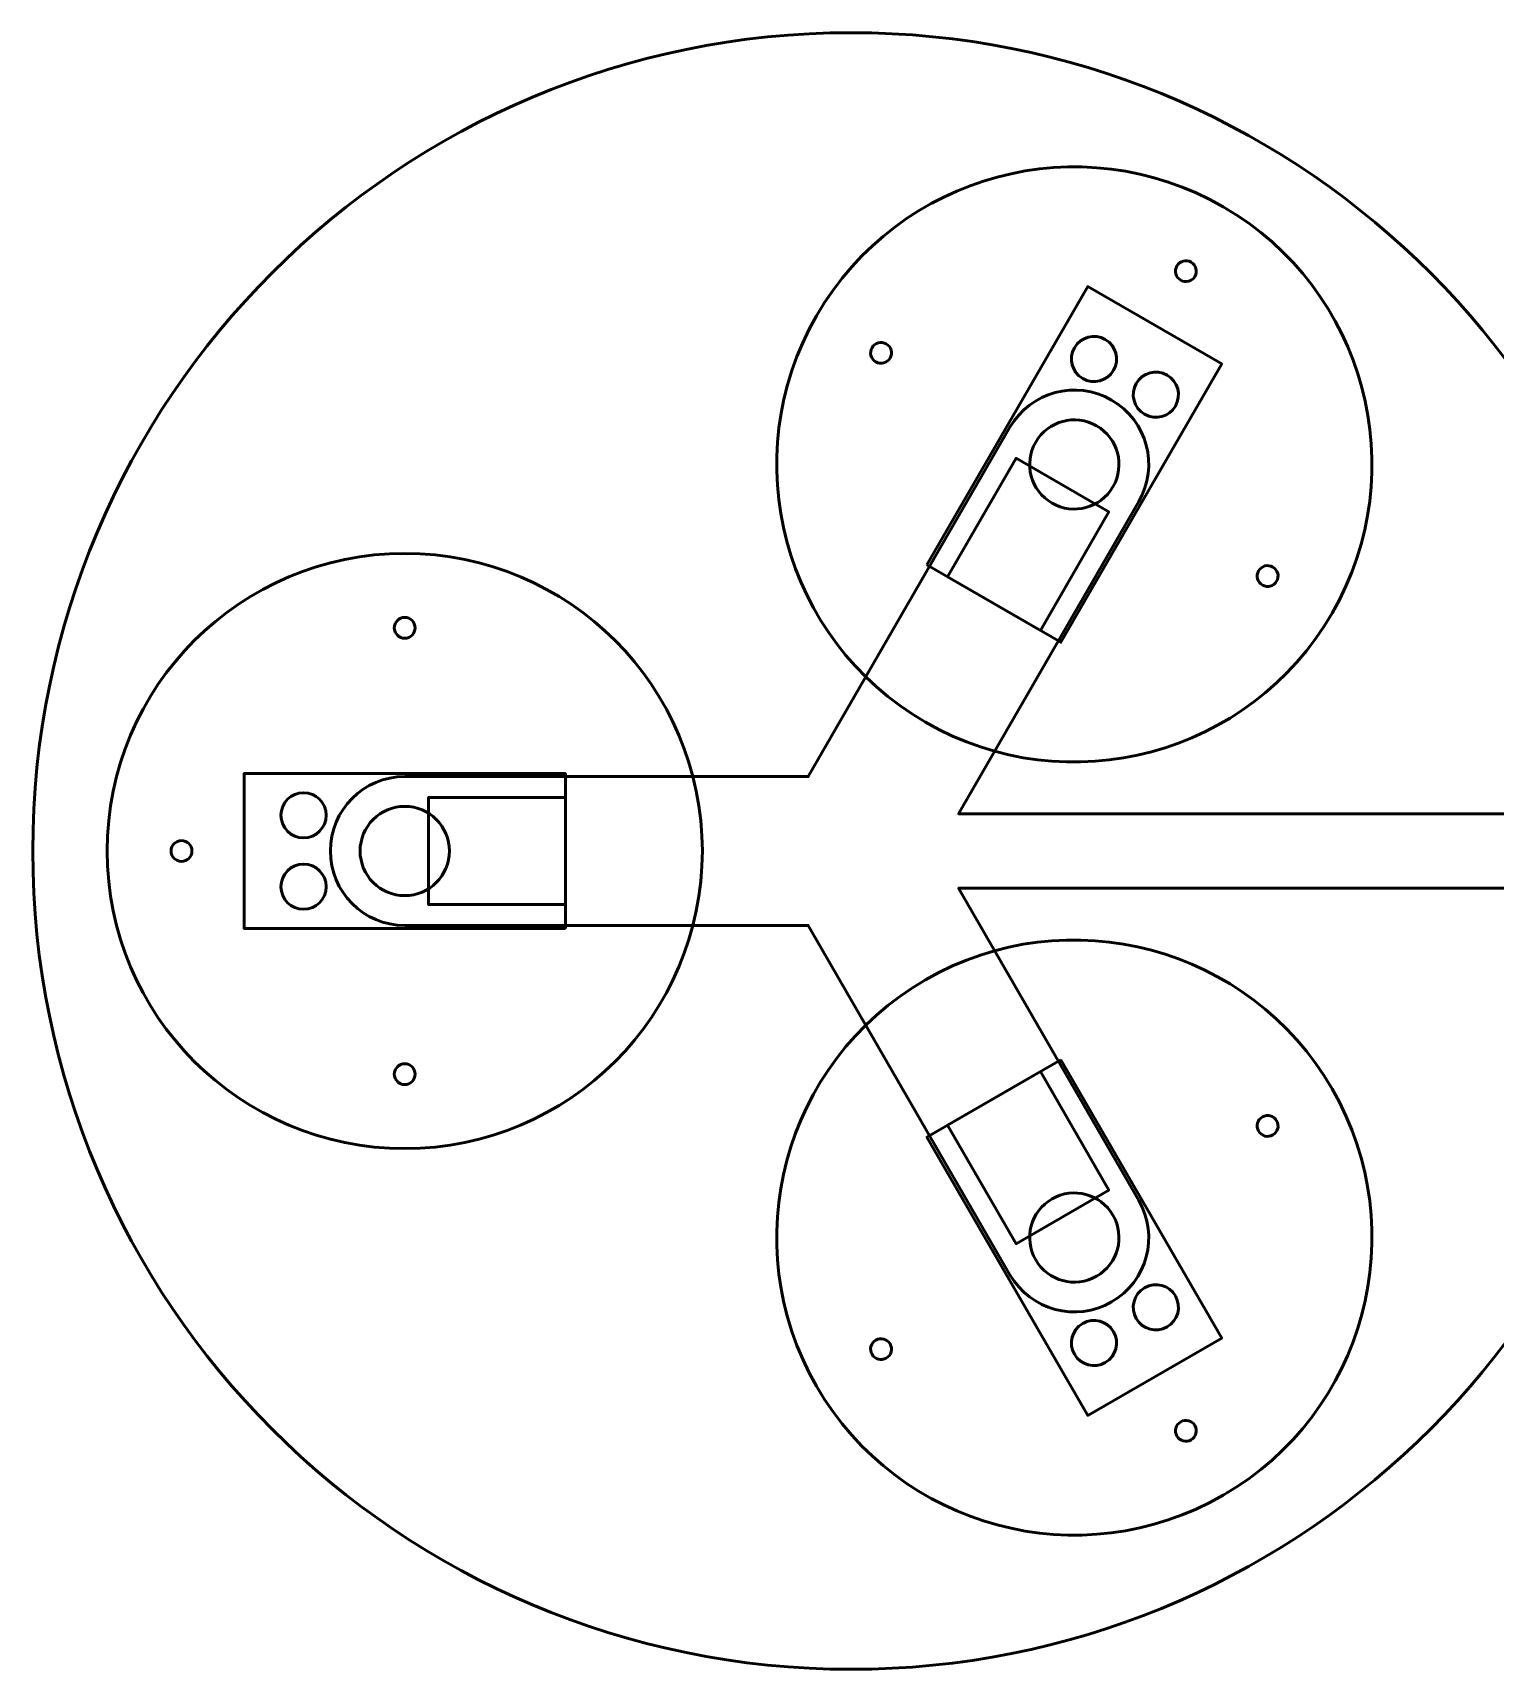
# Model space of a CAD drawing. Header units: centimetres. Extents: x -44 to 28.8, y -28.8 to 43.3.
# Drawn here: x -28.75 to -4.18, y -28.75 to -1.25 of the extents above; entities that cross this region are included whole.
import ezdxf

# ---------------------------------------------------------------- set-up
doc = ezdxf.new("R2010")
doc.units = ezdxf.units.CM
doc.header["$MEASUREMENT"] = 0
doc.layers.add('Layer 1', color=7, linetype='Continuous')

msp = doc.modelspace()

# ---------------------------------------------------------------- linework, layer by layer
at = {"layer": 'Layer 1', "lineweight": 53}
for centre in [(-22.5, -11.25), (-26.25, -15), (-22.5, -18.75)]:
    msp.add_ellipse(centre, major_axis=(0, 0.175), ratio=1, dxfattribs=at)
for points, knots in [([(-15, -1.25001), (-7.61545, -1.25001), (-1.59159, -7.07111), (-1.26476, -14.375), (-1.26476, -14.375), (-1.26476, -14.375), (-13.19578, -14.375), (-13.19578, -14.375), (-13.19578, -14.375), (-13.19578, -14.375), (-10.16747, -9.12981), (-10.16747, -9.12981), (-10.16747, -9.12981), (-9.82228, -8.53193), (-10.02712, -7.76746), (-10.625, -7.42228), (-10.625, -7.42228), (-11.22288, -7.07709), (-11.98735, -7.28193), (-12.33253, -7.87981), (-12.33253, -7.87981), (-12.33253, -7.87981), (-15.72169, -13.75), (-15.72169, -13.75), (-15.72169, -13.75), (-15.72169, -13.75), (-22.5, -13.75), (-22.5, -13.75), (-22.5, -13.75), (-23.19037, -13.75), (-23.75, -14.30963), (-23.75, -15), (-23.75, -15), (-23.75, -15.69037), (-23.19037, -16.25), (-22.5, -16.25), (-22.5, -16.25), (-22.5, -16.25), (-15.72169, -16.25), (-15.72169, -16.25), (-15.72169, -16.25), (-15.72169, -16.25), (-12.33253, -22.12019), (-12.33253, -22.12019), (-12.33253, -22.12019), (-11.98735, -22.71807), (-11.22288, -22.92291), (-10.625, -22.57772), (-10.625, -22.57772), (-10.02712, -22.23254), (-9.82228, -21.46807), (-10.16747, -20.87019), (-10.16747, -20.87019), (-10.16747, -20.87019), (-13.19578, -15.625), (-13.19578, -15.625), (-13.19578, -15.625), (-13.19578, -15.625), (-1.26476, -15.625), (-1.26476, -15.625), (-1.26476, -15.625), (-1.59159, -22.92889), (-7.61545, -28.75), (-15, -28.75), (-15, -28.75), (-22.59408, -28.75), (-28.75, -22.59408), (-28.75, -15), (-28.75, -15), (-28.75, -7.40592), (-22.59408, -1.25001), (-15, -1.25001)], [0, 0, 0, 0, 0.05263158, 0.05263158, 0.05263158, 0.05263158, 0.10526316, 0.10526316, 0.10526316, 0.10526316, 0.15789474, 0.15789474, 0.15789474, 0.15789474, 0.21052632, 0.21052632, 0.21052632, 0.21052632, 0.26315789, 0.26315789, 0.26315789, 0.26315789, 0.31578947, 0.31578947, 0.31578947, 0.31578947, 0.36842105, 0.36842105, 0.36842105, 0.36842105, 0.42105263, 0.42105263, 0.42105263, 0.42105263, 0.47368421, 0.47368421, 0.47368421, 0.47368421, 0.52631579, 0.52631579, 0.52631579, 0.52631579, 0.57894737, 0.57894737, 0.57894737, 0.57894737, 0.63157895, 0.63157895, 0.63157895, 0.63157895, 0.68421053, 0.68421053, 0.68421053, 0.68421053, 0.73684211, 0.73684211, 0.73684211, 0.73684211, 0.78947368, 0.78947368, 0.78947368, 0.78947368, 0.84210526, 0.84210526, 0.84210526, 0.84210526, 0.89473684, 0.89473684, 0.89473684, 0.89473684, 1, 1, 1, 1]), ([(-9.22345, -5.34471), (-9.27177, -5.42842), (-9.3788, -5.45709), (-9.4625, -5.40877), (-9.4625, -5.40877), (-9.5462, -5.36044), (-9.57488, -5.25342), (-9.52655, -5.16971), (-9.52655, -5.16971), (-9.47823, -5.08601), (-9.3712, -5.05733), (-9.2875, -5.10566), (-9.2875, -5.10566), (-9.2038, -5.15399), (-9.17512, -5.26101), (-9.22345, -5.34471)], [0, 0, 0, 0, 0.2, 0.2, 0.2, 0.2, 0.4, 0.4, 0.4, 0.4, 0.6, 0.6, 0.6, 0.6, 1, 1, 1, 1]), ([(-11.2487, -6.54257), (-11.14377, -6.36082), (-10.91136, -6.29854), (-10.72962, -6.40348), (-10.72962, -6.40348), (-10.54787, -6.50841), (-10.48559, -6.74082), (-10.59053, -6.92257), (-10.59053, -6.92257), (-10.69546, -7.10432), (-10.92787, -7.16659), (-11.10962, -7.06166), (-11.10962, -7.06166), (-11.29136, -6.95672), (-11.35364, -6.72432), (-11.2487, -6.54257)], [0, 0, 0, 0, 0.2, 0.2, 0.2, 0.2, 0.4, 0.4, 0.4, 0.4, 0.6, 0.6, 0.6, 0.6, 1, 1, 1, 1]), ([(-14.34604, -6.71731), (-14.39437, -6.80101), (-14.50139, -6.82969), (-14.5851, -6.78136), (-14.5851, -6.78136), (-14.6688, -6.73304), (-14.69748, -6.62601), (-14.64915, -6.54231), (-14.64915, -6.54231), (-14.60082, -6.45861), (-14.4938, -6.42993), (-14.4101, -6.47826), (-14.4101, -6.47826), (-14.32639, -6.52658), (-14.29771, -6.63361), (-14.34604, -6.71731)], [0, 0, 0, 0, 0.2, 0.2, 0.2, 0.2, 0.4, 0.4, 0.4, 0.4, 0.6, 0.6, 0.6, 0.6, 1, 1, 1, 1]), ([(-10.20947, -7.14257), (-10.10454, -6.96082), (-9.87213, -6.89854), (-9.69038, -7.00348), (-9.69038, -7.00348), (-9.50864, -7.10841), (-9.44636, -7.34082), (-9.5513, -7.52257), (-9.5513, -7.52257), (-9.65623, -7.70432), (-9.88864, -7.76659), (-10.07038, -7.66166), (-10.07038, -7.66166), (-10.25213, -7.55672), (-10.31441, -7.32432), (-10.20947, -7.14257)], [0, 0, 0, 0, 0.2, 0.2, 0.2, 0.2, 0.4, 0.4, 0.4, 0.4, 0.6, 0.6, 0.6, 0.6, 1, 1, 1, 1]), ([(-7.85085, -10.46731), (-7.89918, -10.55101), (-8.0062, -10.57969), (-8.0899, -10.53136), (-8.0899, -10.53136), (-8.17361, -10.48304), (-8.20229, -10.37601), (-8.15396, -10.29231), (-8.15396, -10.29231), (-8.10563, -10.20861), (-7.99861, -10.17993), (-7.9149, -10.22826), (-7.9149, -10.22826), (-7.8312, -10.27658), (-7.80252, -10.38361), (-7.85085, -10.46731)], [0, 0, 0, 0, 0.2, 0.2, 0.2, 0.2, 0.4, 0.4, 0.4, 0.4, 0.6, 0.6, 0.6, 0.6, 1, 1, 1, 1]), ([(-24.2, -14.78), (-24.40987, -14.78), (-24.58, -14.60987), (-24.58, -14.4), (-24.58, -14.4), (-24.58, -14.19013), (-24.40987, -14.02), (-24.2, -14.02), (-24.2, -14.02), (-23.99013, -14.02), (-23.82, -14.19013), (-23.82, -14.4), (-23.82, -14.4), (-23.82, -14.60987), (-23.99013, -14.78), (-24.2, -14.78)], [0, 0, 0, 0, 0.2, 0.2, 0.2, 0.2, 0.4, 0.4, 0.4, 0.4, 0.6, 0.6, 0.6, 0.6, 1, 1, 1, 1]), ([(-24.2, -15.98), (-24.40987, -15.98), (-24.58, -15.80987), (-24.58, -15.6), (-24.58, -15.6), (-24.58, -15.39013), (-24.40987, -15.22), (-24.2, -15.22), (-24.2, -15.22), (-23.99013, -15.22), (-23.82, -15.39013), (-23.82, -15.6), (-23.82, -15.6), (-23.82, -15.80987), (-23.99013, -15.98), (-24.2, -15.98)], [0, 0, 0, 0, 0.2, 0.2, 0.2, 0.2, 0.4, 0.4, 0.4, 0.4, 0.6, 0.6, 0.6, 0.6, 1, 1, 1, 1]), ([(-8.15396, -19.70769), (-8.20229, -19.62399), (-8.17361, -19.51696), (-8.0899, -19.46864), (-8.0899, -19.46864), (-8.0062, -19.42031), (-7.89918, -19.44899), (-7.85085, -19.53269), (-7.85085, -19.53269), (-7.80252, -19.61639), (-7.8312, -19.72342), (-7.9149, -19.77174), (-7.9149, -19.77174), (-7.99861, -19.82007), (-8.10563, -19.79139), (-8.15396, -19.70769)], [0, 0, 0, 0, 0.2, 0.2, 0.2, 0.2, 0.4, 0.4, 0.4, 0.4, 0.6, 0.6, 0.6, 0.6, 1, 1, 1, 1]), ([(-9.5513, -22.47743), (-9.44636, -22.65918), (-9.50864, -22.89159), (-9.69038, -22.99652), (-9.69038, -22.99652), (-9.87213, -23.10146), (-10.10454, -23.03918), (-10.20947, -22.85743), (-10.20947, -22.85743), (-10.31441, -22.67568), (-10.25213, -22.44328), (-10.07038, -22.33834), (-10.07038, -22.33834), (-9.88864, -22.23341), (-9.65623, -22.29568), (-9.5513, -22.47743)], [0, 0, 0, 0, 0.2, 0.2, 0.2, 0.2, 0.4, 0.4, 0.4, 0.4, 0.6, 0.6, 0.6, 0.6, 1, 1, 1, 1]), ([(-10.59053, -23.07743), (-10.48559, -23.25918), (-10.54787, -23.49159), (-10.72962, -23.59652), (-10.72962, -23.59652), (-10.91136, -23.70146), (-11.14377, -23.63918), (-11.2487, -23.45743), (-11.2487, -23.45743), (-11.35364, -23.27568), (-11.29136, -23.04328), (-11.10962, -22.93834), (-11.10962, -22.93834), (-10.92787, -22.83341), (-10.69546, -22.89568), (-10.59053, -23.07743)], [0, 0, 0, 0, 0.2, 0.2, 0.2, 0.2, 0.4, 0.4, 0.4, 0.4, 0.6, 0.6, 0.6, 0.6, 1, 1, 1, 1]), ([(-14.64915, -23.45769), (-14.69748, -23.37399), (-14.6688, -23.26696), (-14.5851, -23.21864), (-14.5851, -23.21864), (-14.50139, -23.17031), (-14.39437, -23.19899), (-14.34604, -23.28269), (-14.34604, -23.28269), (-14.29771, -23.36639), (-14.32639, -23.47342), (-14.4101, -23.52174), (-14.4101, -23.52174), (-14.4938, -23.57007), (-14.60082, -23.54139), (-14.64915, -23.45769)], [0, 0, 0, 0, 0.2, 0.2, 0.2, 0.2, 0.4, 0.4, 0.4, 0.4, 0.6, 0.6, 0.6, 0.6, 1, 1, 1, 1]), ([(-9.52655, -24.83029), (-9.57488, -24.74658), (-9.5462, -24.63956), (-9.4625, -24.59123), (-9.4625, -24.59123), (-9.3788, -24.54291), (-9.27177, -24.57158), (-9.22345, -24.65529), (-9.22345, -24.65529), (-9.17512, -24.73899), (-9.2038, -24.84601), (-9.2875, -24.89434), (-9.2875, -24.89434), (-9.3712, -24.94267), (-9.47823, -24.91399), (-9.52655, -24.83029)], [0, 0, 0, 0, 0.2, 0.2, 0.2, 0.2, 0.4, 0.4, 0.4, 0.4, 0.6, 0.6, 0.6, 0.6, 1, 1, 1, 1])]:
    msp.add_open_spline(points, degree=3, knots=knots, dxfattribs=at)
at = {"layer": 'Layer 1', "color": 4, "lineweight": 53}
for points in [[(-6.91987, -11.00481), (-8.30059, -13.39627), (-11.35853, -14.21565), (-13.75, -12.83494), (-13.75, -12.83494), (-16.14147, -11.45422), (-16.96084, -8.39627), (-15.58013, -6.00481), (-15.58013, -6.00481), (-14.19941, -3.61334), (-11.14147, -2.79397), (-8.75, -4.17468), (-8.75, -4.17468), (-6.35853, -5.5554), (-5.53916, -8.61334), (-6.91987, -11.00481)], [(-13.72583, -10.19308), (-13.72583, -10.19308), (-11.02583, -5.51654), (-11.02583, -5.51654), (-11.02583, -5.51654), (-11.02583, -5.51654), (-8.77416, -6.81654), (-8.77416, -6.81654), (-8.77416, -6.81654), (-8.77416, -6.81654), (-11.47416, -11.49308), (-11.47416, -11.49308), (-11.47416, -11.49308), (-11.47416, -11.49308), (-13.72583, -10.19308), (-13.72583, -10.19308)], [(-11.2487, -6.54257), (-11.14377, -6.36082), (-10.91136, -6.29854), (-10.72962, -6.40348), (-10.72962, -6.40348), (-10.54787, -6.50841), (-10.48559, -6.74082), (-10.59053, -6.92257), (-10.59053, -6.92257), (-10.69546, -7.10432), (-10.92787, -7.16659), (-11.10962, -7.06166), (-11.10962, -7.06166), (-11.29136, -6.95672), (-11.35364, -6.72432), (-11.2487, -6.54257)], [(-10.20947, -7.14257), (-10.10454, -6.96082), (-9.87213, -6.89854), (-9.69038, -7.00348), (-9.69038, -7.00348), (-9.50864, -7.10841), (-9.44636, -7.34082), (-9.5513, -7.52257), (-9.5513, -7.52257), (-9.65623, -7.70432), (-9.88864, -7.76659), (-10.07038, -7.66166), (-10.07038, -7.66166), (-10.25213, -7.55672), (-10.31441, -7.32432), (-10.20947, -7.14257)], [(-11.89952, -8.12981), (-11.69241, -7.77108), (-11.23373, -7.64818), (-10.875, -7.85529), (-10.875, -7.85529), (-10.51627, -8.0624), (-10.39337, -8.52108), (-10.60048, -8.87981), (-10.60048, -8.87981), (-10.80759, -9.23854), (-11.26627, -9.36144), (-11.625, -9.15433), (-11.625, -9.15433), (-11.98373, -8.94722), (-12.10663, -8.48854), (-11.89952, -8.12981)], [(-13.37942, -10.39308), (-13.37942, -10.39308), (-12.22942, -8.40122), (-12.22942, -8.40122), (-12.22942, -8.40122), (-12.22942, -8.40122), (-10.67057, -9.30122), (-10.67057, -9.30122), (-10.67057, -9.30122), (-10.67057, -9.30122), (-11.82057, -11.29308), (-11.82057, -11.29308), (-11.82057, -11.29308), (-11.82057, -11.29308), (-13.37942, -10.39308), (-13.37942, -10.39308)], [(-22.5, -10), (-19.73857, -10), (-17.5, -12.23857), (-17.5, -15), (-17.5, -15), (-17.5, -17.76143), (-19.73857, -20), (-22.5, -20), (-22.5, -20), (-25.26143, -20), (-27.5, -17.76143), (-27.5, -15), (-27.5, -15), (-27.5, -12.23857), (-25.26143, -10), (-22.5, -10)], [(-19.8, -16.3), (-19.8, -16.3), (-25.2, -16.3), (-25.2, -16.3), (-25.2, -16.3), (-25.2, -16.3), (-25.2, -13.7), (-25.2, -13.7), (-25.2, -13.7), (-25.2, -13.7), (-19.8, -13.7), (-19.8, -13.7), (-19.8, -13.7), (-19.8, -13.7), (-19.8, -16.3), (-19.8, -16.3)], [(-24.2, -14.78), (-24.40987, -14.78), (-24.58, -14.60987), (-24.58, -14.4), (-24.58, -14.4), (-24.58, -14.19013), (-24.40987, -14.02), (-24.2, -14.02), (-24.2, -14.02), (-23.99013, -14.02), (-23.82, -14.19013), (-23.82, -14.4), (-23.82, -14.4), (-23.82, -14.60987), (-23.99013, -14.78), (-24.2, -14.78)], [(-22.5, -15.75), (-22.91422, -15.75), (-23.25, -15.41422), (-23.25, -15), (-23.25, -15), (-23.25, -14.58578), (-22.91422, -14.25), (-22.5, -14.25), (-22.5, -14.25), (-22.08578, -14.25), (-21.75, -14.58578), (-21.75, -15), (-21.75, -15), (-21.75, -15.41422), (-22.08578, -15.75), (-22.5, -15.75)], [(-19.8, -15.9), (-19.8, -15.9), (-22.1, -15.9), (-22.1, -15.9), (-22.1, -15.9), (-22.1, -15.9), (-22.1, -14.1), (-22.1, -14.1), (-22.1, -14.1), (-22.1, -14.1), (-19.8, -14.1), (-19.8, -14.1), (-19.8, -14.1), (-19.8, -14.1), (-19.8, -15.9), (-19.8, -15.9)], [(-24.2, -15.98), (-24.40987, -15.98), (-24.58, -15.80987), (-24.58, -15.6), (-24.58, -15.6), (-24.58, -15.39013), (-24.40987, -15.22), (-24.2, -15.22), (-24.2, -15.22), (-23.99013, -15.22), (-23.82, -15.39013), (-23.82, -15.6), (-23.82, -15.6), (-23.82, -15.80987), (-23.99013, -15.98), (-24.2, -15.98)], [(-15.58013, -23.99519), (-16.96084, -21.60373), (-16.14147, -18.54578), (-13.75, -17.16506), (-13.75, -17.16506), (-11.35853, -15.78435), (-8.30059, -16.60373), (-6.91987, -18.99519), (-6.91987, -18.99519), (-5.53916, -21.38666), (-6.35853, -24.4446), (-8.75, -25.82532), (-8.75, -25.82532), (-11.14147, -27.20603), (-14.19941, -26.38666), (-15.58013, -23.99519)], [(-11.47417, -18.50693), (-11.47417, -18.50693), (-8.77417, -23.18346), (-8.77417, -23.18346), (-8.77417, -23.18346), (-8.77417, -23.18346), (-11.02583, -24.48346), (-11.02583, -24.48346), (-11.02583, -24.48346), (-11.02583, -24.48346), (-13.72583, -19.80693), (-13.72583, -19.80693), (-13.72583, -19.80693), (-13.72583, -19.80693), (-11.47417, -18.50693), (-11.47417, -18.50693)], [(-11.82058, -18.70692), (-11.82058, -18.70692), (-10.67058, -20.69878), (-10.67058, -20.69878), (-10.67058, -20.69878), (-10.67058, -20.69878), (-12.22942, -21.59878), (-12.22942, -21.59878), (-12.22942, -21.59878), (-12.22942, -21.59878), (-13.37942, -19.60692), (-13.37942, -19.60692), (-13.37942, -19.60692), (-13.37942, -19.60692), (-11.82058, -18.70692), (-11.82058, -18.70692)], [(-10.60048, -21.12019), (-10.39337, -21.47892), (-10.51627, -21.9376), (-10.875, -22.14471), (-10.875, -22.14471), (-11.23373, -22.35182), (-11.69241, -22.22892), (-11.89952, -21.87019), (-11.89952, -21.87019), (-12.10663, -21.51146), (-11.98373, -21.05278), (-11.625, -20.84567), (-11.625, -20.84567), (-11.26627, -20.63856), (-10.80759, -20.76146), (-10.60048, -21.12019)], [(-9.5513, -22.47743), (-9.44636, -22.65918), (-9.50864, -22.89159), (-9.69038, -22.99652), (-9.69038, -22.99652), (-9.87213, -23.10146), (-10.10454, -23.03918), (-10.20947, -22.85743), (-10.20947, -22.85743), (-10.31441, -22.67568), (-10.25213, -22.44328), (-10.07038, -22.33834), (-10.07038, -22.33834), (-9.88864, -22.23341), (-9.65623, -22.29568), (-9.5513, -22.47743)], [(-10.59053, -23.07743), (-10.48559, -23.25918), (-10.54787, -23.49159), (-10.72962, -23.59652), (-10.72962, -23.59652), (-10.91136, -23.70146), (-11.14377, -23.63918), (-11.2487, -23.45743), (-11.2487, -23.45743), (-11.35364, -23.27568), (-11.29136, -23.04328), (-11.10962, -22.93834), (-11.10962, -22.93834), (-10.92787, -22.83341), (-10.69546, -22.89568), (-10.59053, -23.07743)]]:
    msp.add_open_spline(points, degree=3, knots=[0, 0, 0, 0, 0.2, 0.2, 0.2, 0.2, 0.4, 0.4, 0.4, 0.4, 0.6, 0.6, 0.6, 0.6, 1, 1, 1, 1], dxfattribs=at)

doc.saveas('drawing.dxf')
